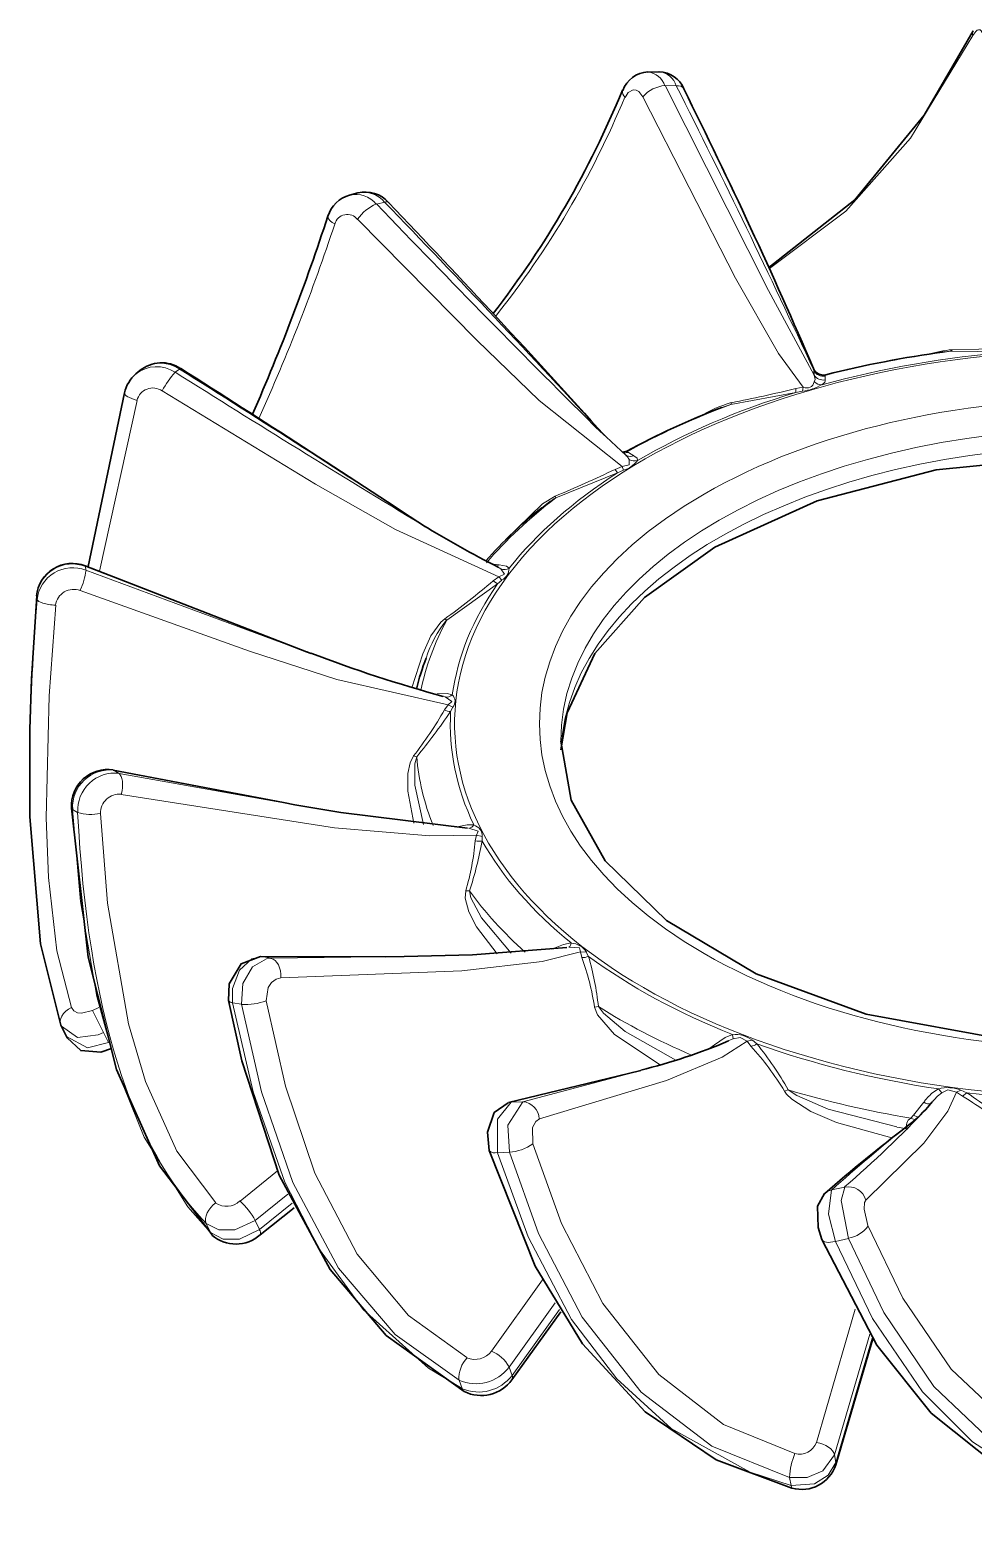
# Model space of a CAD drawing. Extents: x -131 to 1002, y -402 to 783.
# Drawn here: x 710.854 to 713.512, y 408.123 to 412.304 of the extents above; entities that cross this region are included whole.
import ezdxf

# ---------------------------------------------------------------- set-up
doc = ezdxf.new("R2010")
doc.units = 0

msp = doc.modelspace()

# ---------------------------------------------------------------- linework, layer by layer
at = {"color": 7, "lineweight": 35, "ltscale": 0.00078286}
msp.add_line((712.5949, 412.1848), (712.6262, 412.1853), dxfattribs=at)
at = {"color": 7, "lineweight": 13, "ltscale": 0.000801088}
msp.add_line((712.6436, 412.1465), (712.6756, 412.1464), dxfattribs=at)
at = {"color": 7, "lineweight": 35, "ltscale": 0.000594567}
msp.add_line((711.7549, 411.8382), (711.7779, 411.8442), dxfattribs=at)
at = {"color": 7, "lineweight": 13, "ltscale": 0.000602166}
msp.add_line((711.8304, 411.8131), (711.8538, 411.8187), dxfattribs=at)
at = {"color": 7, "lineweight": 13, "ltscale": 0.000447902}
msp.add_line((713.4295, 411.3965), (713.4473, 411.3983), dxfattribs=at)
at = {"color": 7, "lineweight": 13, "ltscale": 0.000168506}
msp.add_line((713.4473, 411.3983), (713.4525, 411.4026), dxfattribs=at)
at = {"color": 7, "lineweight": 13, "ltscale": 0.004267}
msp.add_line((713.4473, 411.3983), (713.618, 411.3965), dxfattribs=at)
at = {"color": 7, "lineweight": 13, "ltscale": 0.004301}
msp.add_line((713.4525, 411.4026), (713.6245, 411.4065), dxfattribs=at)
at = {"color": 7, "lineweight": 35, "ltscale": 0.000371591}
msp.add_line((711.1531, 411.3345), (711.1645, 411.3441), dxfattribs=at)
at = {"color": 7, "lineweight": 13, "ltscale": 0.000376605}
msp.add_line((711.2637, 411.3393), (711.2757, 411.3484), dxfattribs=at)
at = {"color": 7, "lineweight": 13, "ltscale": 9.48626e-05}
msp.add_line((711.2757, 411.3484), (711.2791, 411.3501), dxfattribs=at)
at = {"color": 7, "lineweight": 13, "ltscale": 6.68302e-05}
msp.add_line((713.0611, 411.3495), (713.062, 411.347), dxfattribs=at)
at = {"color": 7, "lineweight": 13, "ltscale": 0.000101457}
msp.add_line((713.062, 411.347), (713.0628, 411.343), dxfattribs=at)
at = {"color": 7, "lineweight": 13, "ltscale": 0.000294593}
msp.add_line((713.0628, 411.343), (713.0631, 411.3312), dxfattribs=at)
at = {"color": 7, "lineweight": 13, "ltscale": 0.000310658}
msp.add_line((713.0631, 411.3312), (713.0657, 411.3191), dxfattribs=at)
at = {"color": 7, "lineweight": 13, "ltscale": 6.36174e-05}
msp.add_line((713.0941, 411.3309), (713.0939, 411.3284), dxfattribs=at)
at = {"color": 7, "lineweight": 13, "ltscale": 5.20647e-05}
msp.add_line((713.0958, 411.3321), (713.0941, 411.3309), dxfattribs=at)
at = {"color": 7, "lineweight": 13, "ltscale": 0.000538841}
msp.add_line((713.0114, 411.2932), (713.0327, 411.2969), dxfattribs=at)
at = {"color": 7, "lineweight": 13, "ltscale": 0.000265542}
msp.add_line((713.0116, 411.2826), (713.0114, 411.2932), dxfattribs=at)
at = {"color": 7, "lineweight": 13, "ltscale": 0.000269027}
msp.add_line((713.0306, 411.2863), (713.0327, 411.2969), dxfattribs=at)
at = {"color": 7, "lineweight": 13, "ltscale": 0.000190313}
msp.add_line((713.0637, 411.3118), (713.0657, 411.3191), dxfattribs=at)
at = {"color": 7, "lineweight": 13, "ltscale": 0.000220625}
msp.add_line((713.0852, 411.304), (713.0919, 411.3098), dxfattribs=at)
at = {"color": 7, "lineweight": 13, "ltscale": 0.000261693}
msp.add_line((713.0939, 411.3284), (713.0939, 411.3179), dxfattribs=at)
at = {"color": 7, "lineweight": 35, "ltscale": 0.0125}
msp.add_line((711.0183, 410.7918), (711.1211, 411.2811), dxfattribs=at)
at = {"color": 7, "lineweight": 13, "ltscale": 0.012318}
msp.add_line((711.0507, 410.7787), (711.1561, 411.2599), dxfattribs=at)
at = {"color": 7, "lineweight": 13, "ltscale": 0.000675535}
msp.add_line((712.8028, 411.2399), (712.8284, 411.2484), dxfattribs=at)
at = {"color": 7, "lineweight": 13, "ltscale": 0.004658}
msp.add_line((712.8284, 411.2484), (713.0116, 411.2826), dxfattribs=at)
at = {"color": 7, "lineweight": 13, "ltscale": 0.000129349}
msp.add_line((712.8284, 411.2484), (712.83, 411.2534), dxfattribs=at)
at = {"color": 7, "lineweight": 13, "ltscale": 0.00048359}
msp.add_line((713.0116, 411.2826), (713.0306, 411.2863), dxfattribs=at)
at = {"color": 7, "lineweight": 35, "ltscale": 0.002391}
msp.add_line((712.5336, 411.1051), (712.4634, 411.1701), dxfattribs=at)
at = {"color": 7, "lineweight": 35, "ltscale": 0.000300137}
msp.add_line((712.5353, 411.1166), (712.5236, 411.1138), dxfattribs=at)
at = {"color": 7, "lineweight": 13, "ltscale": 0.000303282}
msp.add_line((712.5364, 411.1153), (712.5244, 411.1133), dxfattribs=at)
at = {"color": 7, "lineweight": 13, "ltscale": 0.000338597}
msp.add_line((712.54, 411.1131), (712.5266, 411.1113), dxfattribs=at)
at = {"color": 7, "lineweight": 13, "ltscale": 0.000154295}
msp.add_line((712.5336, 411.1051), (712.5379, 411.1007), dxfattribs=at)
at = {"color": 7, "lineweight": 35, "ltscale": 4.91371e-05}
msp.add_line((712.5352, 411.1039), (712.5336, 411.1051), dxfattribs=at)
at = {"color": 7, "lineweight": 13, "ltscale": 4.03132e-05}
msp.add_line((712.5356, 411.1167), (712.5364, 411.1153), dxfattribs=at)
at = {"color": 7, "lineweight": 13, "ltscale": 0.000105462}
msp.add_line((712.5364, 411.1153), (712.54, 411.1131), dxfattribs=at)
at = {"color": 7, "lineweight": 13, "ltscale": 0.000204229}
msp.add_line((712.5419, 411.0936), (712.5379, 411.1007), dxfattribs=at)
at = {"color": 7, "lineweight": 13, "ltscale": 0.000448933}
msp.add_line((712.54, 411.1131), (712.5556, 411.1042), dxfattribs=at)
at = {"color": 7, "lineweight": 13, "ltscale": 0.000301248}
msp.add_line((712.5556, 411.1042), (712.5651, 411.0969), dxfattribs=at)
at = {"color": 7, "lineweight": 13, "ltscale": 0.000161094}
msp.add_line((712.5658, 411.0905), (712.5651, 411.0969), dxfattribs=at)
at = {"color": 7, "lineweight": 13, "ltscale": 0.004687}
msp.add_line((712.3356, 410.9853), (712.5093, 411.0558), dxfattribs=at)
at = {"color": 7, "lineweight": 13, "ltscale": 0.000534686}
msp.add_line((712.5024, 411.0657), (712.5223, 411.0735), dxfattribs=at)
at = {"color": 7, "lineweight": 13, "ltscale": 0.000302263}
msp.add_line((712.5093, 411.0558), (712.5024, 411.0657), dxfattribs=at)
at = {"color": 7, "lineweight": 13, "ltscale": 0.00045286}
msp.add_line((712.5093, 411.0558), (712.5259, 411.0632), dxfattribs=at)
at = {"color": 7, "lineweight": 13, "ltscale": 0.000273857}
msp.add_line((712.5259, 411.0632), (712.5223, 411.0735), dxfattribs=at)
at = {"color": 7, "lineweight": 13, "ltscale": 0.000133802}
msp.add_line((712.3356, 410.9853), (712.3334, 410.9901), dxfattribs=at)
at = {"color": 7, "lineweight": 13, "ltscale": 5.32803e-05}
msp.add_line((711.011, 410.7924), (711.01, 410.7943), dxfattribs=at)
at = {"color": 7, "lineweight": 35, "ltscale": 0.016713}
msp.add_line((711.6332, 410.5522), (711.01, 410.7943), dxfattribs=at)
at = {"color": 7, "lineweight": 13, "ltscale": 0.000258127}
msp.add_line((711.012, 410.7821), (711.011, 410.7924), dxfattribs=at)
at = {"color": 7, "lineweight": 13, "ltscale": 0.016711}
msp.add_line((711.6346, 410.5516), (711.011, 410.7924), dxfattribs=at)
at = {"color": 7, "lineweight": 13, "ltscale": 0.000563254}
msp.add_line((712.1539, 410.8), (712.1763, 410.7971), dxfattribs=at)
at = {"color": 7, "lineweight": 13, "ltscale": 0.000231674}
msp.add_line((712.1763, 410.7971), (712.168, 410.793), dxfattribs=at)
at = {"color": 7, "lineweight": 13, "ltscale": 0.000278306}
msp.add_line((712.1808, 410.7855), (712.1713, 410.7913), dxfattribs=at)
at = {"color": 7, "lineweight": 13, "ltscale": 0.000512242}
msp.add_line((712.1763, 410.7971), (712.1963, 410.7928), dxfattribs=at)
at = {"color": 7, "lineweight": 13, "ltscale": 0.000241698}
msp.add_line((712.2042, 410.7872), (712.1963, 410.7928), dxfattribs=at)
at = {"color": 7, "lineweight": 13, "ltscale": 0.016896}
msp.add_line((711.012, 410.7821), (711.6458, 410.5474), dxfattribs=at)
at = {"color": 7, "lineweight": 13, "ltscale": 0.000494978}
msp.add_line((712.1588, 410.7514), (712.1749, 410.7629), dxfattribs=at)
at = {"color": 7, "lineweight": 13, "ltscale": 0.000376967}
msp.add_line((712.1717, 410.7435), (712.1588, 410.7514), dxfattribs=at)
at = {"color": 7, "lineweight": 13, "ltscale": 0.000397388}
msp.add_line((712.1717, 410.7435), (712.1838, 410.7538), dxfattribs=at)
at = {"color": 7, "lineweight": 13, "ltscale": 0.000318309}
msp.add_line((712.1838, 410.7538), (712.1749, 410.7629), dxfattribs=at)
at = {"color": 7, "lineweight": 35, "ltscale": 0.005847}
msp.add_line((710.8735, 410.7095), (710.8591, 410.476), dxfattribs=at)
at = {"color": 7, "lineweight": 13, "ltscale": 0.005829}
msp.add_line((710.8735, 410.7088), (710.8591, 410.476), dxfattribs=at)
at = {"color": 7, "lineweight": 13, "ltscale": 0.000258416}
msp.add_line((710.8751, 410.6985), (710.8735, 410.7088), dxfattribs=at)
at = {"color": 7, "lineweight": 13, "ltscale": 0.004408}
msp.add_line((712.0284, 410.6407), (712.1717, 410.7435), dxfattribs=at)
at = {"color": 7, "lineweight": 13, "ltscale": 0.000176944}
msp.add_line((712.0284, 410.6407), (712.0226, 410.6448), dxfattribs=at)
at = {"color": 7, "lineweight": 35, "ltscale": 0.000297269}
msp.add_line((711.6346, 410.5516), (711.6458, 410.5474), dxfattribs=at)
at = {"color": 7, "lineweight": 35, "ltscale": 0.003574}
msp.add_line((710.8591, 410.476), (710.8545, 410.3332), dxfattribs=at)
at = {"color": 7, "lineweight": 13, "ltscale": 0.000702039}
msp.add_line((712.0018, 410.4336), (712.0298, 410.4341), dxfattribs=at)
at = {"color": 7, "lineweight": 13, "ltscale": 0.00035788}
msp.add_line((712.024, 410.4247), (712.0101, 410.4281), dxfattribs=at)
at = {"color": 7, "lineweight": 13, "ltscale": 0.0003661}
msp.add_line((712.0441, 410.4309), (712.0298, 410.4341), dxfattribs=at)
at = {"color": 7, "lineweight": 13, "ltscale": 0.000439486}
msp.add_line((712.0222, 410.3882), (712.0326, 410.4024), dxfattribs=at)
at = {"color": 7, "lineweight": 13, "ltscale": 0.000370262}
msp.add_line((712.0457, 410.3955), (712.0326, 410.4024), dxfattribs=at)
at = {"color": 7, "lineweight": 13, "ltscale": 0.000341913}
msp.add_line((712.0394, 410.3834), (712.0457, 410.3955), dxfattribs=at)
at = {"color": 7, "lineweight": 35, "ltscale": 0.000142702}
msp.add_line((710.8545, 410.3332), (710.8544, 410.3275), dxfattribs=at)
at = {"color": 7, "lineweight": 13, "ltscale": 0.000225954}
msp.add_line((711.9439, 410.2563), (711.9352, 410.2589), dxfattribs=at)
at = {"color": 7, "lineweight": 35, "ltscale": 0.012207}
msp.add_line((711.5685, 410.1272), (711.0889, 410.2188), dxfattribs=at)
at = {"color": 7, "lineweight": 13, "ltscale": 0.000406744}
msp.add_line((711.1055, 410.2088), (711.0918, 410.2176), dxfattribs=at)
at = {"color": 7, "lineweight": 13, "ltscale": 0.01213}
msp.add_line((711.5685, 410.1272), (711.0918, 410.2176), dxfattribs=at)
at = {"color": 7, "lineweight": 13, "ltscale": 0.012576}
msp.add_line((711.1055, 410.2088), (711.6008, 410.1212), dxfattribs=at)
at = {"color": 7, "lineweight": 35, "ltscale": 0.000822286}
msp.add_line((711.5685, 410.1272), (711.6008, 410.1212), dxfattribs=at)
at = {"color": 7, "lineweight": 13, "ltscale": 0.000125623}
msp.add_line((710.9745, 410.1081), (710.9713, 410.1119), dxfattribs=at)
at = {"color": 7, "lineweight": 13, "ltscale": 0.000416867}
msp.add_line((710.9888, 410.0995), (710.9745, 410.1081), dxfattribs=at)
at = {"color": 7, "lineweight": 13, "ltscale": 0.000836565}
msp.add_line((712.0531, 410.0576), (712.0859, 410.0643), dxfattribs=at)
at = {"color": 7, "lineweight": 13, "ltscale": 0.000471502}
msp.add_line((712.1047, 410.0644), (712.0859, 410.0643), dxfattribs=at)
at = {"color": 7, "lineweight": 13, "ltscale": 0.000400191}
msp.add_line((712.1089, 410.0199), (712.1124, 410.0355), dxfattribs=at)
at = {"color": 7, "lineweight": 13, "ltscale": 0.000404313}
msp.add_line((712.1281, 410.0316), (712.1124, 410.0355), dxfattribs=at)
at = {"color": 7, "lineweight": 13, "ltscale": 0.00031904}
msp.add_line((712.1285, 410.0188), (712.1281, 410.0316), dxfattribs=at)
at = {"color": 7, "lineweight": 13, "ltscale": 0.000261417}
msp.add_line((712.0922, 409.8783), (712.0818, 409.879), dxfattribs=at)
at = {"color": 7, "lineweight": 13, "ltscale": 0.000903034}
msp.add_line((712.3242, 409.7144), (712.3577, 409.7278), dxfattribs=at)
at = {"color": 7, "lineweight": 13, "ltscale": 0.000538054}
msp.add_line((712.3788, 409.732), (712.3577, 409.7278), dxfattribs=at)
at = {"color": 7, "lineweight": 13, "ltscale": 0.000401541}
msp.add_line((712.4087, 409.691), (712.4047, 409.7065), dxfattribs=at)
at = {"color": 7, "lineweight": 13, "ltscale": 0.000410804}
msp.add_line((712.4211, 409.7059), (712.4047, 409.7065), dxfattribs=at)
at = {"color": 7, "lineweight": 13, "ltscale": 0.000347301}
msp.add_line((712.4281, 409.6938), (712.4211, 409.7059), dxfattribs=at)
at = {"color": 7, "lineweight": 35, "ltscale": 0.008803}
msp.add_line((711.8563, 409.6931), (711.5042, 409.6938), dxfattribs=at)
at = {"color": 7, "lineweight": 13, "ltscale": 0.000631272}
msp.add_line((711.5329, 409.6886), (711.5081, 409.6935), dxfattribs=at)
at = {"color": 7, "lineweight": 13, "ltscale": 0.008705}
msp.add_line((711.8563, 409.6931), (711.5081, 409.6935), dxfattribs=at)
at = {"color": 7, "lineweight": 13, "ltscale": 0.009389}
msp.add_line((711.5329, 409.6886), (711.9084, 409.6934), dxfattribs=at)
at = {"color": 7, "lineweight": 35, "ltscale": 0.001303}
msp.add_line((711.8563, 409.6931), (711.9084, 409.6934), dxfattribs=at)
at = {"color": 7, "lineweight": 13, "ltscale": 0.000477688}
msp.add_line((711.0311, 409.5413), (711.0482, 409.5497), dxfattribs=at)
at = {"color": 7, "lineweight": 13, "ltscale": 0.001721}
msp.add_line((711.0311, 409.5413), (711.0614, 409.4795), dxfattribs=at)
at = {"color": 7, "lineweight": 13, "ltscale": 0.000641996}
msp.add_line((711.4506, 409.559), (711.4254, 409.5635), dxfattribs=at)
at = {"color": 7, "lineweight": 13, "ltscale": 0.000277401}
msp.add_line((712.4555, 409.5525), (712.4445, 409.5509), dxfattribs=at)
at = {"color": 7, "lineweight": 35, "ltscale": 0.000209173}
msp.add_line((710.945, 409.4926), (710.9417, 409.5002), dxfattribs=at)
at = {"color": 7, "lineweight": 35, "ltscale": 0.000793624}
msp.add_line((710.9592, 409.4642), (710.945, 409.4926), dxfattribs=at)
at = {"color": 7, "lineweight": 13, "ltscale": 0.000788847}
msp.add_line((711.0755, 409.4512), (711.0614, 409.4795), dxfattribs=at)
at = {"color": 7, "lineweight": 13, "ltscale": 0.000905239}
msp.add_line((712.7822, 409.4453), (712.8124, 409.4653), dxfattribs=at)
at = {"color": 7, "lineweight": 13, "ltscale": 0.000563019}
msp.add_line((712.8333, 409.4738), (712.8124, 409.4653), dxfattribs=at)
at = {"color": 7, "lineweight": 13, "ltscale": 0.000434407}
msp.add_line((712.8347, 409.4614), (712.8187, 409.4548), dxfattribs=at)
at = {"color": 7, "lineweight": 13, "ltscale": 0.000310395}
msp.add_line((712.8333, 409.4738), (712.8347, 409.4614), dxfattribs=at)
at = {"color": 7, "lineweight": 13, "ltscale": 0.000383806}
msp.add_line((712.8895, 409.4577), (712.8743, 409.4551), dxfattribs=at)
at = {"color": 7, "lineweight": 13, "ltscale": 0.000443449}
msp.add_line((712.8851, 409.441), (712.8743, 409.4551), dxfattribs=at)
at = {"color": 7, "lineweight": 13, "ltscale": 0.000404171}
msp.add_line((712.9022, 409.4477), (712.8895, 409.4577), dxfattribs=at)
at = {"color": 7, "lineweight": 13, "ltscale": 0.000491888}
msp.add_line((712.7667, 409.4332), (712.7822, 409.4453), dxfattribs=at)
at = {"color": 7, "lineweight": 13, "ltscale": 0.008594}
msp.add_line((712.2428, 409.2841), (712.5749, 409.373), dxfattribs=at)
at = {"color": 7, "lineweight": 35, "ltscale": 0.001682}
msp.add_line((712.5097, 409.3563), (712.5749, 409.373), dxfattribs=at)
at = {"color": 7, "lineweight": 35, "ltscale": 0.007894}
msp.add_line((712.5097, 409.3563), (712.2028, 409.2821), dxfattribs=at)
at = {"color": 7, "lineweight": 13, "ltscale": 0.007716}
msp.add_line((712.5097, 409.3563), (712.2098, 409.2831), dxfattribs=at)
at = {"color": 7, "lineweight": 13, "ltscale": 0.000824359}
msp.add_line((712.2428, 409.2841), (712.2098, 409.2831), dxfattribs=at)
at = {"color": 7, "lineweight": 13, "ltscale": 0.000271028}
msp.add_line((712.9899, 409.318), (712.9797, 409.3143), dxfattribs=at)
at = {"color": 7, "lineweight": 13, "ltscale": 0.001158}
msp.add_line((713.3427, 409.2471), (713.3719, 409.283), dxfattribs=at)
at = {"color": 7, "lineweight": 35, "ltscale": 0.000495469}
msp.add_line((713.3957, 409.2844), (713.3831, 409.2691), dxfattribs=at)
at = {"color": 7, "lineweight": 13, "ltscale": 0.000641951}
msp.add_line((713.3931, 409.2809), (713.4102, 409.3), dxfattribs=at)
at = {"color": 7, "lineweight": 13, "ltscale": 0.000549361}
msp.add_line((713.4133, 409.3208), (713.3951, 409.3084), dxfattribs=at)
at = {"color": 7, "lineweight": 13, "ltscale": 0.000397646}
msp.add_line((713.4229, 409.3096), (713.4102, 409.3), dxfattribs=at)
at = {"color": 7, "lineweight": 13, "ltscale": 0.000368497}
msp.add_line((713.4133, 409.3208), (713.4229, 409.3096), dxfattribs=at)
at = {"color": 7, "lineweight": 13, "ltscale": 0.000328606}
msp.add_line((713.4766, 409.3169), (713.4645, 409.3116), dxfattribs=at)
at = {"color": 7, "lineweight": 13, "ltscale": 0.000498161}
msp.add_line((713.481, 409.3003), (713.4645, 409.3116), dxfattribs=at)
at = {"color": 7, "lineweight": 13, "ltscale": 0.000457064}
msp.add_line((713.4935, 409.3099), (713.4766, 409.3169), dxfattribs=at)
at = {"color": 7, "lineweight": 13, "ltscale": 0.000394932}
msp.add_line((713.4935, 409.3099), (713.481, 409.3003), dxfattribs=at)
at = {"color": 7, "lineweight": 13, "ltscale": 0.000279382}
msp.add_line((713.3355, 409.2385), (713.3427, 409.2471), dxfattribs=at)
at = {"color": 7, "lineweight": 13, "ltscale": 0.000351499}
msp.add_line((713.3427, 409.2471), (713.3554, 409.241), dxfattribs=at)
at = {"color": 7, "lineweight": 13, "ltscale": 0.000177017}
msp.add_line((713.3033, 409.2121), (713.2964, 409.2134), dxfattribs=at)
at = {"color": 7, "lineweight": 13, "ltscale": 0.000496511}
msp.add_line((713.3229, 409.2085), (713.3034, 409.2121), dxfattribs=at)
at = {"color": 7, "lineweight": 13, "ltscale": 0.000317636}
msp.add_line((713.3355, 409.2385), (713.3473, 409.2338), dxfattribs=at)
at = {"color": 7, "lineweight": 13, "ltscale": 0.00083082}
msp.add_line((712.2048, 409.1423), (712.1716, 409.1409), dxfattribs=at)
at = {"color": 7, "lineweight": 13, "ltscale": 0.003392}
msp.add_line((711.4462, 409.0046), (711.5519, 409.0896), dxfattribs=at)
at = {"color": 7, "lineweight": 13, "ltscale": 0.000948345}
msp.add_line((713.1494, 409.0442), (713.1124, 409.0361), dxfattribs=at)
at = {"color": 7, "lineweight": 13, "ltscale": 0.002947}
msp.add_line((711.4888, 408.9503), (711.5807, 409.024), dxfattribs=at)
at = {"color": 7, "lineweight": 13, "ltscale": 0.002952}
msp.add_line((711.5929, 408.9986), (711.5008, 408.9247), dxfattribs=at)
at = {"color": 7, "lineweight": 13, "ltscale": 0.000705836}
msp.add_line((711.5008, 408.9247), (711.4888, 408.9503), dxfattribs=at)
at = {"color": 7, "lineweight": 35, "ltscale": 0.003064}
msp.add_line((711.599, 408.986), (711.5034, 408.9093), dxfattribs=at)
at = {"color": 7, "lineweight": 13, "ltscale": 0.00071871}
msp.add_line((711.3632, 408.916), (711.3509, 408.9419), dxfattribs=at)
at = {"color": 7, "lineweight": 13, "ltscale": 0.000186421}
msp.add_line((711.3632, 408.916), (711.3674, 408.9098), dxfattribs=at)
at = {"color": 7, "lineweight": 13, "ltscale": 0.000953499}
msp.add_line((713.1603, 408.8996), (713.1231, 408.8911), dxfattribs=at)
at = {"color": 7, "lineweight": 13, "ltscale": 0.006165}
msp.add_line((712.1541, 408.5823), (712.2978, 408.7827), dxfattribs=at)
at = {"color": 7, "lineweight": 13, "ltscale": 0.005579}
msp.add_line((712.204, 408.5374), (712.3341, 408.7186), dxfattribs=at)
at = {"color": 7, "lineweight": 13, "ltscale": 0.005715}
msp.add_line((712.3457, 408.6996), (712.2124, 408.5139), dxfattribs=at)
at = {"color": 7, "lineweight": 13, "ltscale": 0.009767}
msp.add_line((713.0696, 408.3253), (713.179, 408.7003), dxfattribs=at)
at = {"color": 7, "lineweight": 35, "ltscale": 0.005903}
msp.add_line((712.3497, 408.6931), (712.212, 408.5012), dxfattribs=at)
at = {"color": 7, "lineweight": 13, "ltscale": 0.008846}
msp.add_line((713.1206, 408.2906), (713.22, 408.6301), dxfattribs=at)
at = {"color": 7, "lineweight": 35, "ltscale": 0.009258}
msp.add_line((713.2281, 408.6171), (713.1241, 408.2617), dxfattribs=at)
at = {"color": 7, "lineweight": 13, "ltscale": 0.009134}
msp.add_line((713.2271, 408.6189), (713.1244, 408.2683), dxfattribs=at)
at = {"color": 7, "lineweight": 13, "ltscale": 0.000624062}
msp.add_line((712.2124, 408.5139), (712.204, 408.5374), dxfattribs=at)
at = {"color": 7, "lineweight": 13, "ltscale": 0.000634892}
msp.add_line((712.072, 408.4768), (712.0631, 408.5006), dxfattribs=at)
at = {"color": 7, "lineweight": 13, "ltscale": 0.000564171}
msp.add_line((713.1244, 408.2683), (713.1206, 408.2906), dxfattribs=at)
at = {"color": 7, "lineweight": 13, "ltscale": 0.000164971}
msp.add_line((713.1244, 408.2683), (713.1241, 408.2617), dxfattribs=at)
at = {"color": 7, "lineweight": 13, "ltscale": 0.000571592}
msp.add_line((712.9981, 408.2042), (712.9938, 408.2266), dxfattribs=at)
at = {"color": 7, "lineweight": 13, "ltscale": 0.000210461}
msp.add_line((712.9981, 408.2042), (713.0005, 408.1961), dxfattribs=at)
at = {"color": 7, "lineweight": 35}
for points in [[(712.936, 411.6345), (713.1775, 411.8246), (713.3733, 412.063), (713.5112, 412.3007)], [(712.7836, 410.8463), (713.0713, 410.9767), (713.4069, 411.0646), (713.8235, 411.1058), (714.244, 411.0805), (714.6358, 410.9908), (714.9308, 410.8655), (715.1627, 410.7057), (715.3086, 410.5391), (715.387, 410.3588), (715.3987, 410.2756)], [(712.7836, 410.8463), (712.5853, 410.7051), (712.4454, 410.5471), (712.3672, 410.3801), (712.35, 410.2761)], [(710.9417, 409.5002), (710.8842, 409.7293), (710.8538, 410.0873), (710.8544, 410.3275)], [(712.3494, 410.3002), (712.379, 410.1343), (712.4749, 409.9633), (712.6478, 409.795), (712.8996, 409.6447), (713.2095, 409.5316), (713.611, 409.4581), (714.0329, 409.4498), (714.4425, 409.5074), (714.7657, 409.6082), (714.9651, 409.7051)], [(712.0867, 410.0551), (711.7305, 410.0995), (711.6008, 410.1212)], [(710.9713, 410.1119), (711.0185, 409.6917), (711.098, 409.3755), (711.2192, 409.1045), (711.3674, 408.9098)], [(712.3668, 409.7195), (712.1011, 409.6981), (711.9084, 409.6934)], [(711.5042, 409.6938), (711.4493, 409.673), (711.4155, 409.617), (711.4141, 409.5696)], [(712.0776, 408.4685), (711.8582, 408.6259), (711.7003, 408.8121), (711.5569, 409.0777), (711.451, 409.3997), (711.4141, 409.5696)], [(710.9592, 409.4642), (710.9974, 409.4288), (711.0538, 409.4238), (711.0847, 409.4343)], [(712.2017, 409.2819), (712.1623, 409.2543), (712.1429, 409.1992), (712.1483, 409.1477)], [(712.1483, 409.1477), (712.2774, 408.8219), (712.4108, 408.6031), (712.5869, 408.4116), (712.7874, 408.2761), (713.0005, 408.1961)], [(713.0928, 409.0264), (713.0725, 408.9904), (713.0748, 408.9303), (713.0851, 408.8969)], [(714.0264, 408.1226), (713.8027, 408.1583), (713.587, 408.2522), (713.3924, 408.4075), (713.2401, 408.5986), (713.0851, 408.8969)]]:
    msp.add_lwpolyline(points, dxfattribs=at)
at = {"color": 7, "lineweight": 13}
for points in [[(713.5104, 412.2874), (713.5184, 412.2992), (713.5225, 412.3026), (713.5266, 412.3041), (713.5304, 412.3035), (713.5336, 412.3009), (713.5366, 412.296), (713.54, 412.281)], [(712.9376, 411.6311), (713.1526, 411.7932), (713.3348, 411.9985), (713.5104, 412.2874)], [(712.5308, 412.1135), (712.5397, 412.1271), (712.5536, 412.1344), (712.5621, 412.1335), (712.5692, 412.1298), (712.5807, 412.1153)], [(712.6436, 412.1465), (712.9348, 411.5699), (713.0631, 411.3312)], [(712.5807, 412.1153), (712.8413, 411.604), (712.9631, 411.3921), (713.0327, 411.2969)], [(711.7773, 411.7701), (712.1134, 411.4296), (712.2892, 411.2601), (712.5223, 411.0735)], [(711.2269, 411.2871), (711.6592, 411.0244), (711.8839, 410.8962), (712.1749, 410.7629)], [(712.5223, 411.0735), (712.5419, 411.0784), (712.5419, 411.0936)], [(712.1938, 410.8668), (712.2979, 410.9683), (712.3334, 410.9901)], [(712.1749, 410.7629), (712.1907, 410.771), (712.1808, 410.7855)], [(710.9958, 410.7245), (711.4729, 410.5539), (711.7185, 410.4742), (712.0326, 410.4024)], [(710.972, 409.5498), (710.9304, 409.7098), (710.9066, 409.916), (710.9006, 410.0841), (710.9091, 410.4283), (710.9271, 410.6832)], [(711.9305, 410.4508), (711.9607, 410.5463), (711.9841, 410.5964), (712.0122, 410.6357), (712.0226, 410.6448)], [(712.0326, 410.4024), (712.0432, 410.4116), (712.024, 410.4247)], [(711.9362, 410.069), (711.9188, 410.1597), (711.9189, 410.2087), (711.925, 410.2388), (711.9352, 410.2589)], [(711.9633, 410.0658), (711.9382, 410.1766), (711.9385, 410.2365), (711.9439, 410.2563)], [(711.1119, 410.1503), (711.7125, 410.0565), (711.981, 410.0333), (712.1124, 410.0355)], [(710.9745, 410.1081), (710.9971, 409.8487), (711.0425, 409.581), (711.0989, 409.3757), (711.1766, 409.1847), (711.2994, 408.9882), (711.3632, 408.916)], [(711.3782, 409.0002), (711.2687, 409.1458), (711.1796, 409.3414), (711.1317, 409.504), (711.0732, 409.8441), (711.0534, 410.096)], [(712.1124, 410.0355), (712.1167, 410.0467), (712.0904, 410.0548)], [(712.17, 409.701), (712.1125, 409.7768), (712.0908, 409.8192), (712.0804, 409.8583), (712.0818, 409.879)], [(712.2097, 409.7032), (712.1263, 409.8022), (712.0966, 409.8588), (712.0922, 409.8783)], [(711.5612, 409.6335), (712.0713, 409.6529), (712.2974, 409.68), (712.4047, 409.7065)], [(712.4047, 409.7065), (712.4026, 409.7177), (712.3719, 409.7202)], [(711.5081, 409.6935), (711.4798, 409.6868), (711.4446, 409.6552), (711.4249, 409.6039), (711.4254, 409.5635)], [(711.4506, 409.559), (711.4545, 409.6177), (711.4811, 409.6642), (711.5208, 409.6873), (711.5329, 409.6886)], [(711.5201, 409.5692), (711.5253, 409.6066), (711.5349, 409.6207), (711.5476, 409.6302), (711.5612, 409.6335)], [(710.972, 409.5498), (710.9783, 409.5408), (710.9885, 409.5353), (710.9996, 409.5337), (711.0311, 409.5413)], [(711.4254, 409.5635), (711.4833, 409.3123), (711.5724, 409.0583), (711.6699, 408.8682), (711.7932, 408.699), (711.9772, 408.5342), (712.072, 408.4768)], [(712.0631, 408.5006), (711.8828, 408.6289), (711.7234, 408.8161), (711.5945, 409.057), (711.5063, 409.3129), (711.4506, 409.559)], [(712.0854, 408.564), (711.9208, 408.6824), (711.7766, 408.8555), (711.6572, 409.0837), (711.5742, 409.3282), (711.5201, 409.5692)], [(712.6291, 409.3885), (712.5007, 409.4741), (712.4526, 409.5294), (712.4445, 409.5509)], [(712.674, 409.4019), (712.5309, 409.4829), (712.47, 409.5337), (712.4555, 409.5525)], [(710.9431, 409.4973), (710.9886, 409.4654), (711.0463, 409.4731), (711.0614, 409.4795)], [(711.0755, 409.4512), (711.0165, 409.4363), (710.9573, 409.4686)], [(712.2895, 409.2367), (712.6476, 409.3444), (712.8043, 409.4106), (712.8743, 409.4551)], [(712.8743, 409.4551), (712.8549, 409.4657), (712.8347, 409.4614)], [(712.2098, 409.2831), (712.1711, 409.2352), (712.1716, 409.1409)], [(712.2048, 409.1423), (712.2004, 409.2191), (712.2428, 409.2841)], [(713.2825, 409.1827), (713.1266, 409.2258), (713.0543, 409.257), (713, 409.292), (712.9855, 409.3062), (712.9797, 409.3143)], [(713.2963, 409.2135), (713.103, 409.2637), (713.0141, 409.3019), (712.9899, 409.318)], [(713.209, 409.0076), (713.3719, 409.1683), (713.4401, 409.2577), (713.4645, 409.3116)], [(713.4645, 409.3116), (713.4401, 409.3177), (713.4229, 409.3096)], [(712.2707, 409.1662), (712.2703, 409.2123), (712.2789, 409.2294), (712.2895, 409.2367)], [(713.0084, 408.2938), (712.8082, 408.3755), (712.6259, 408.5163), (712.4685, 408.7165), (712.3517, 408.9418), (712.2707, 409.1662)], [(712.1716, 409.1409), (712.2579, 408.9044), (712.3802, 408.6717), (712.5072, 408.504), (712.6606, 408.3639), (712.8835, 408.2409), (712.9981, 408.2042)], [(712.9938, 408.2266), (712.7755, 408.3149), (712.5765, 408.4669), (712.4094, 408.6779), (712.2872, 408.9134), (712.2048, 409.1423)], [(713.1124, 409.0361), (713.1039, 408.968), (713.1231, 408.8911)], [(713.1603, 408.8996), (713.1395, 409.0067), (713.1494, 409.0442)], [(713.2147, 408.9358), (713.2043, 408.9824), (713.2055, 409.0007), (713.2076, 409.0059), (713.209, 409.0076)], [(711.3509, 408.9419), (711.3864, 408.9234), (711.4315, 408.9235), (711.4888, 408.9503)], [(711.5008, 408.9247), (711.4443, 408.898), (711.3985, 408.8977), (711.3632, 408.916)], [(714.0359, 408.222), (713.8242, 408.2621), (713.6258, 408.3648), (713.4491, 408.5314), (713.3129, 408.7312), (713.2147, 408.9358)], [(713.1231, 408.8911), (713.2272, 408.6742), (713.3685, 408.4675), (713.5096, 408.327), (713.6754, 408.2198), (713.9102, 408.1437), (714.03, 408.1308)], [(714.0308, 408.1529), (713.8008, 408.196), (713.5861, 408.3065), (713.4005, 408.4822), (713.2596, 408.691), (713.1603, 408.8996)], [(712.9938, 408.2266), (713.0435, 408.226), (713.0877, 408.2453), (713.1206, 408.2906)], [(713.1244, 408.2683), (713.1028, 408.2327), (713.0638, 408.2083), (712.9981, 408.2042)]]:
    msp.add_lwpolyline(points, dxfattribs=at)
for centre, radius, start, end in [((713.5277, 412.2932), 0.0182, 155.6729, 198.8274), ((712.5874, 412.1273), 0.0586, 18.8381, 82.5372), ((712.619, 412.1274), 0.0591, 18.5738, 82.1501), ((712.5432, 412.1293), 0.0197, 168.9297, 231.8042), ((712.6506, 412.0532), 0.0937, 94.3416, 138.4162), ((688.5679, 399.9961), 26.9958, 24.85524, 26.7482), ((712.6796, 412.1244), 0.022, 38.3025, 100.421), ((710.1563, 413.0982), 2.5696, 321.4629, 337.4763), ((711.7709, 411.7624), 0.0778, 40.4278, 101.8845), ((711.7938, 411.7682), 0.078, 40.0568, 101.8305), ((711.8792, 411.7006), 0.1231, 113.4289, 145.6804), ((733.9655, 432.929), 30.591, 223.64999, 225.3401), ((686.7448, 387.53), 34.9338, 42.57093, 44.04869), ((711.8586, 411.8083), 0.0113, 55.7436, 115.0977), ((706.6063, 413.4356), 5.3755, 335.5337, 341.8015), ((711.7206, 411.7847), 0.0281, 192.0244, 254.8709), ((711.7484, 411.7474), 0.0363, 38.1146, 165.1401), ((713.4819, 411.0624), 0.3417, 94.9463, 106.8112), ((711.2112, 411.2612), 0.0938, 56.066, 128.3792), ((711.2226, 411.2706), 0.0939, 55.6915, 128.3475), ((711.4747, 411.1539), 0.2811, 138.6976, 151.7454), ((736.3779, 451.1921), 47.1058, 237.78196, 238.77902), ((683.4273, 367.14), 52.2485, 56.88922, 57.79179), ((713.0887, 411.3605), 0.03, 206.8153, 280.2601), ((713.0891, 411.3586), 0.0306, 210.7579, 278.9948), ((713.0883, 411.3472), 0.0298, 212.4991, 281.0506), ((711.2004, 411.2492), 0.0458, 54.9807, 166.3599), ((712.0264, 415.3432), 4.168, 281.1149, 283.6693), ((713.0195, 411.4106), 0.1247, 275.0863, 301.6557), ((713.0432, 411.315), 0.02, 239.9139, 351.1131), ((713.0837, 411.3332), 0.0292, 226.9493, 273.0978), ((713.0854, 411.3159), 0.00877, 316.5213, 13.6022), ((712.9487, 410.8614), 0.4101, 106.8637, 120.6754), ((712.5089, 411.1306), 0.0692, 284.136, 324.8235), ((712.545, 411.1284), 0.0263, 247.9747, 293.6858), ((712.5576, 411.1209), 0.0316, 240.0584, 285.0345), ((711.1477, 413.8687), 3.1132, 292.3864, 295.7943), ((712.4651, 410.7571), 0.2624, 119.5637, 130.1762), ((710.9738, 410.6981), 0.1012, 68.3988, 173.9226), ((710.9753, 410.6876), 0.1012, 68.7743, 173.7495), ((712.1905, 410.8138), 0.0299, 251.1036, 297.4271), ((712.1692, 410.786), 0.0348, 294.4342, 2.0494), ((710.8239, 410.8068), 0.1902, 334.4331, 352.5251), ((710.9, 412.2181), 1.9329, 305.5101, 310.6389), ((710.9774, 410.6767), 0.0511, 68.954, 172.6195), ((717.6888, 410.1307), 6.8373, 175.23629, 178.35129), ((712.2794, 410.4369), 0.3237, 140.9085, 162.5298), ((712.0274, 410.449), 0.0246, 261.9788, 312.6299), ((712.0272, 410.4122), 0.0247, 317.9837, 47.8544), ((711.0504, 410.9465), 1.1207, 322.1453, 330.1185), ((710.3191, 411.5732), 2.0916, 320.9742, 325.33), ((712.0408, 410.4208), 0.0375, 240.3689, 267.9761), ((711.0793, 410.1146), 0.1046, 83.1367, 183.562), ((711.0938, 410.1057), 0.1047, 83.5135, 183.3734), ((711.1061, 410.0983), 0.0526, 83.6127, 182.515), ((711.0264, 410.2359), 0.1421, 254.6006, 280.9201), ((712.0884, 410.0726), 0.0181, 276.2298, 333.3071), ((712.0968, 410.0327), 0.0317, 357.8875, 75.9479), ((711.382, 410.086), 0.7298, 343.515, 354.8021), ((711.0278, 410.2259), 1.1199, 341.9193, 349.3483), ((712.121, 410.0605), 0.0424, 253.4644, 280.1315), ((712.364, 409.7321), 0.0146, 303.8519, 359.6261), ((712.3771, 409.6792), 0.052, 31.1518, 88.1599), ((711.7983, 409.4588), 0.6528, 8.1096, 20.8251), ((712.4121, 409.7343), 0.0435, 265.4779, 291.6121), ((711.6058, 409.4595), 0.8548, 6.2429, 15.908), ((711.4244, 409.5765), 0.0126, 213.6389, 274.4082), ((711.462, 409.7188), 0.1605, 265.9402, 291.2024), ((712.8428, 409.3969), 0.0769, 52.4826, 97.1046), ((712.3073, 408.9094), 0.785, 31.0535, 42.616), ((712.879, 409.4815), 0.041, 278.5702, 304.3088), ((712.1795, 408.862), 0.93, 29.3663, 39.023), ((713.4402, 409.2306), 0.0938, 67.1738, 106.6493), ((712.2388, 409.2346), 0.0503, 2.3916, 85.3739), ((713.4855, 409.2025), 0.1392, 130.496, 144.6959), ((713.3852, 409.2976), 0.0191, 227.7501, 295.1332), ((712.9527, 408.4182), 1.028, 49.3125, 59.0854), ((712.8548, 408.3423), 1.1592, 47.9632, 56.5735), ((711.0446, 411.4824), 3.2203, 310.804, 316.5769), ((716.369, 405.4033), 4.8786, 128.5934, 131.8756), ((713.3441, 409.2188), 0.0208, 113.4834, 214.1429), ((712.1959, 409.2714), 0.1294, 273.9136, 305.3867), ((712.1643, 409.1638), 0.0233, 225.0004, 287.5803), ((713.1221, 408.992), 0.0451, 102.4851, 130.452), ((713.1592, 408.9937), 0.0516, 15.6189, 100.9512), ((711.4081, 409.0435), 0.0536, 235.3304, 314.3237), ((711.3137, 408.8565), 0.1988, 28.1641, 48.195), ((711.4877, 408.9136), 0.0166, 344.5884, 40.1954), ((713.1466, 408.9826), 0.0835, 279.361, 325.4962), ((712.1082, 408.6154), 0.0565, 246.124, 324.2841), ((712.1165, 408.4888), 0.1006, 29.0441, 68.0938), ((712.1538, 408.5027), 0.0914, 138.1359, 181.3171), ((712.1098, 408.6086), 0.1182, 246.6331, 322.8659), ((712.1181, 408.5852), 0.1183, 246.9461, 322.8682), ((712.2003, 408.5076), 0.0135, 331.6564, 27.1338), ((712.0841, 408.4789), 0.0122, 189.5884, 238.1387), ((713.0223, 408.3427), 0.0507, 254.0935, 339.7273), ((713.2329, 408.2085), 0.24, 159.2061, 175.6675)]:
    msp.add_arc(centre, radius, start, end, dxfattribs=at)
at = {"color": 7, "lineweight": 35}
for centre, radius, start, end in [((712.5989, 412.1058), 0.0793, 92.9006, 160.045), ((712.6243, 412.1071), 0.0784, 23.0284, 88.049), ((710.0184, 413.1633), 2.7082, 322.2351, 337.6589), ((698.5053, 405.0693), 15.8535, 23.33809, 26.4774), ((711.7787, 411.7529), 0.0887, 105.6381, 162.9294), ((711.7987, 411.7579), 0.089, 42.0139, 103.5621), ((691.3848, 392.2181), 28.3469, 41.93309, 43.74109), ((705.9201, 413.6552), 6.0707, 336.35837, 341.99871), ((713.8337, 408.403), 3.0206, 97.6891, 104.1388), ((711.2142, 411.2617), 0.0951, 130.0017, 168.2151), ((711.2257, 411.2689), 0.097, 56.6578, 129.169), ((683.1651, 367.1217), 52.4074, 56.65997, 57.55764), ((713.0889, 411.3618), 0.0304, 203.7393, 283.4034), ((713.5663, 409.2289), 2.151, 110.7889, 118.6407), ((713.0767, 409.9788), 1.2521, 128.5827, 138.5274), ((713.5831, 413.561), 3.1088, 238.5552, 243.0229), ((710.9735, 410.7004), 0.1006, 68.7201, 174.8293), ((713.091, 414.3343), 4.0527, 249.1114, 254.6547), ((712.6595, 410.2738), 0.7368, 159.3083, 166.4065), ((711.0733, 410.1183), 0.102, 81.1905, 183.592), ((712.1748, 410.9887), 1.6639, 283.9075, 292.8949), ((713.0941, 409.5255), 0.3863, 306.8577, 318.4288), ((716.4091, 405.2006), 5.0629, 127.5158, 130.9189), ((711.4346, 408.987), 0.1032, 228.9651, 311.5575), ((712.1252, 408.5651), 0.1078, 243.7824, 323.6991), ((713.028, 408.2947), 0.102, 254.4072, 341.0678)]:
    msp.add_arc(centre, radius, start, end, dxfattribs=at)
at = {"color": 7, "lineweight": 13}
for centre, major_axis, ratio, start_param, end_param in [((713.8744, 410.3492), (-1.8234, 0), 0.57735, 5.846853, 12.130038), ((713.8744, 410.3469), (-1.836, 0), 0.57735, 4.852497, 5.156665), ((713.8744, 410.3101), (1.9327, 0), 0.57735, 1.793576, 1.986377), ((713.8744, 410.3492), (-1.585, 0), 0.57735, 5.497787, 11.780972), ((711.17, 411.2708), (0.0489, -0.0103), 0.276615, 3.141593, 4.483277), ((713.8744, 410.3101), (1.9327, 0), 0.57735, 2.142642, 2.335443), ((713.8744, 410.3469), (-1.836, 0), 0.57735, 5.201563, 5.505731), ((713.8744, 410.3002), (-1.525, 0), 0.57735, 3.141593, 6.283184), ((713.8744, 410.2512), (-1.525, 0), 0.57735, 3.170027, 6.253241), ((713.8744, 410.3469), (-1.836, 0), 0.57735, 5.550629, 5.854797), ((713.8744, 410.3101), (-1.9327, 0), 0.57735, 5.6333, 5.826101), ((713.8744, 410.3469), (-1.836, 0), 0.57735, 5.899695, 6.203862), ((710.9249, 410.6952), (0.0499, -0.004), 0.236708, 3.201192, 4.774645), ((713.8744, 410.3101), (-1.9327, 0), 0.57735, 5.982366, 6.163405), ((713.8744, 410.3469), (-1.836, 0), 0.57735, 6.24876, 6.552928), ((713.8744, 410.3101), (-1.9327, 0), 0.57735, 0.048247, 0.223422), ((711.0936, 410.1608), (-0.0089, -0.0492), 0.402172, 1.428614, 2.985479), ((778.135, 532.0664), (-66.6198, -123.2491), 0.068515, 6.171195, 6.261948), ((713.8744, 410.3469), (-1.836, 0), 0.57735, 0.314641, 0.618809), ((713.8744, 410.3101), (-1.9327, 0), 0.57735, 0.397312, 0.572033), ((711.5292, 409.6389), (0.0004, -0.05), 0.642227, 1.457049, 3.013914), ((713.8744, 410.3469), (-1.836, 0), 0.57735, 0.663707, 0.967875), ((710.9887, 409.5174), (0.047, 0.0172), 0.726756, 1.661089, 3.231716), ((713.8744, 410.3101), (-1.9327, 0), 0.57735, 0.746378, 0.929466), ((713.8744, 410.3469), (-1.836, 0), 0.57735, 1.012773, 1.316941), ((713.8744, 410.3101), (-1.9327, 0), 0.57735, 1.095444, 1.288245), ((713.8744, 410.3469), (-1.836, 0), 0.57735, 1.361838, 1.666006), ((711.3907, 408.9708), (0.0358, 0.0349), 0.613456, 1.335503, 2.90613), ((713.1313, 408.916), (0.0462, 0.0192), 0.423222, 3.141593, 4.363888), ((713.0723, 408.298), (0.048, -0.014), 0.518049, 0.249653, 1.77798)]:
    msp.add_ellipse(centre, major_axis=major_axis, ratio=ratio, start_param=start_param, end_param=end_param, dxfattribs=at)

doc.saveas('drawing.dxf')
